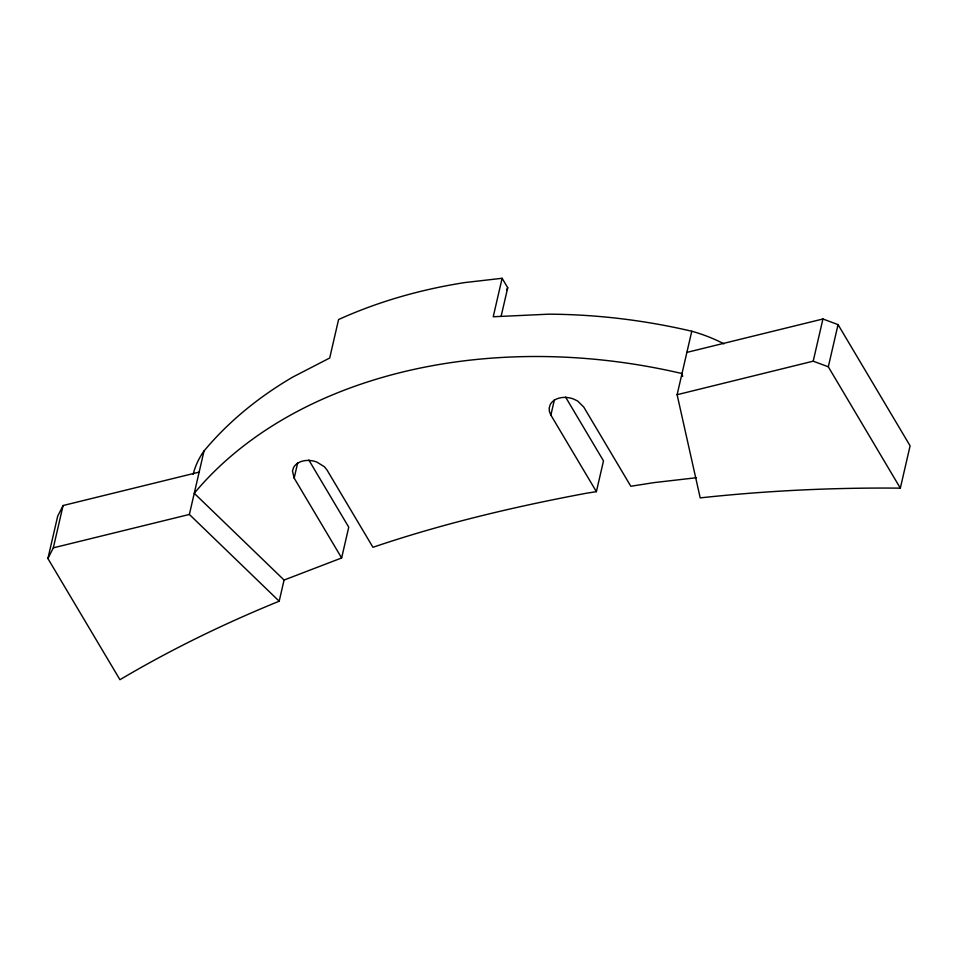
<?xml version="1.0" encoding="UTF-8"?>
<svg xmlns="http://www.w3.org/2000/svg" width="958" height="958" viewBox="0 0 958 958"><rect width="100%" height="100%" fill="white"/><g stroke="black" fill="none" stroke-linecap="round" stroke-linejoin="round"><path stroke-width="1.44" d="M308.811 459.996L348.748 527.187L341.635 557.963L284.071 580.045L279.185 601.205C224.34 623.526 170.895 649.512 119.942 679.713L47.9 558.526L57.672 516.206L63.084 505.525L199.144 472.126M47.9 558.526L53.325 547.844L63.084 505.525M279.185 601.205L189.373 514.446L204.03 450.967A475.312 345.347 13 0 1 292.968 376.961L329.696 358.017L338.581 319.541A475.312 345.347 13 0 1 464.678 282.586L502.112 278.287L507.728 287.735L501.142 316.236M341.635 557.963L294.166 478.102L297.722 462.714M502.112 278.287L493.226 316.763L548.706 314.176A475.312 345.347 13 0 1 691.772 331.229A126.205 91.705 13 0 1 723.973 343.838M294.166 478.102L292.489 471.037L293.495 467.696A18.394 13.364 13 0 1 316.727 461.995L324.463 466.797L327.025 470.043L372.949 547.293C442.596 523.655 514.338 506.686 586.583 493.202L596.391 491.658L550.874 415.089L554.419 399.69M596.391 491.658L603.492 460.882L565.567 397.067M686.886 352.388L822.934 318.99L838.058 324.618L910.1 445.829L900.328 488.149C833.52 487.478 766.628 490.688 700.202 497.885L677.114 394.708L691.772 331.229M677.114 394.708L813.198 361.178L822.934 318.99M900.328 488.149L828.311 366.806L838.058 324.618M506.59 289.891L507.728 287.735M53.325 547.844L189.373 514.446M696.346 477.731L654.122 482.604L630.831 486.257L583.733 407.018L577.65 401.031L573.435 398.971A18.394 13.364 13 0 0 550.191 404.671L549.197 408.012L549.425 411.569L550.874 415.089M813.198 361.178L828.311 366.806M284.071 580.045L194.258 493.286A475.312 345.347 13 0 1 682 373.548L682.647 376.458M193.169 474.306A125.737 91.357 13 0 1 204.03 450.967"/></g></svg>
